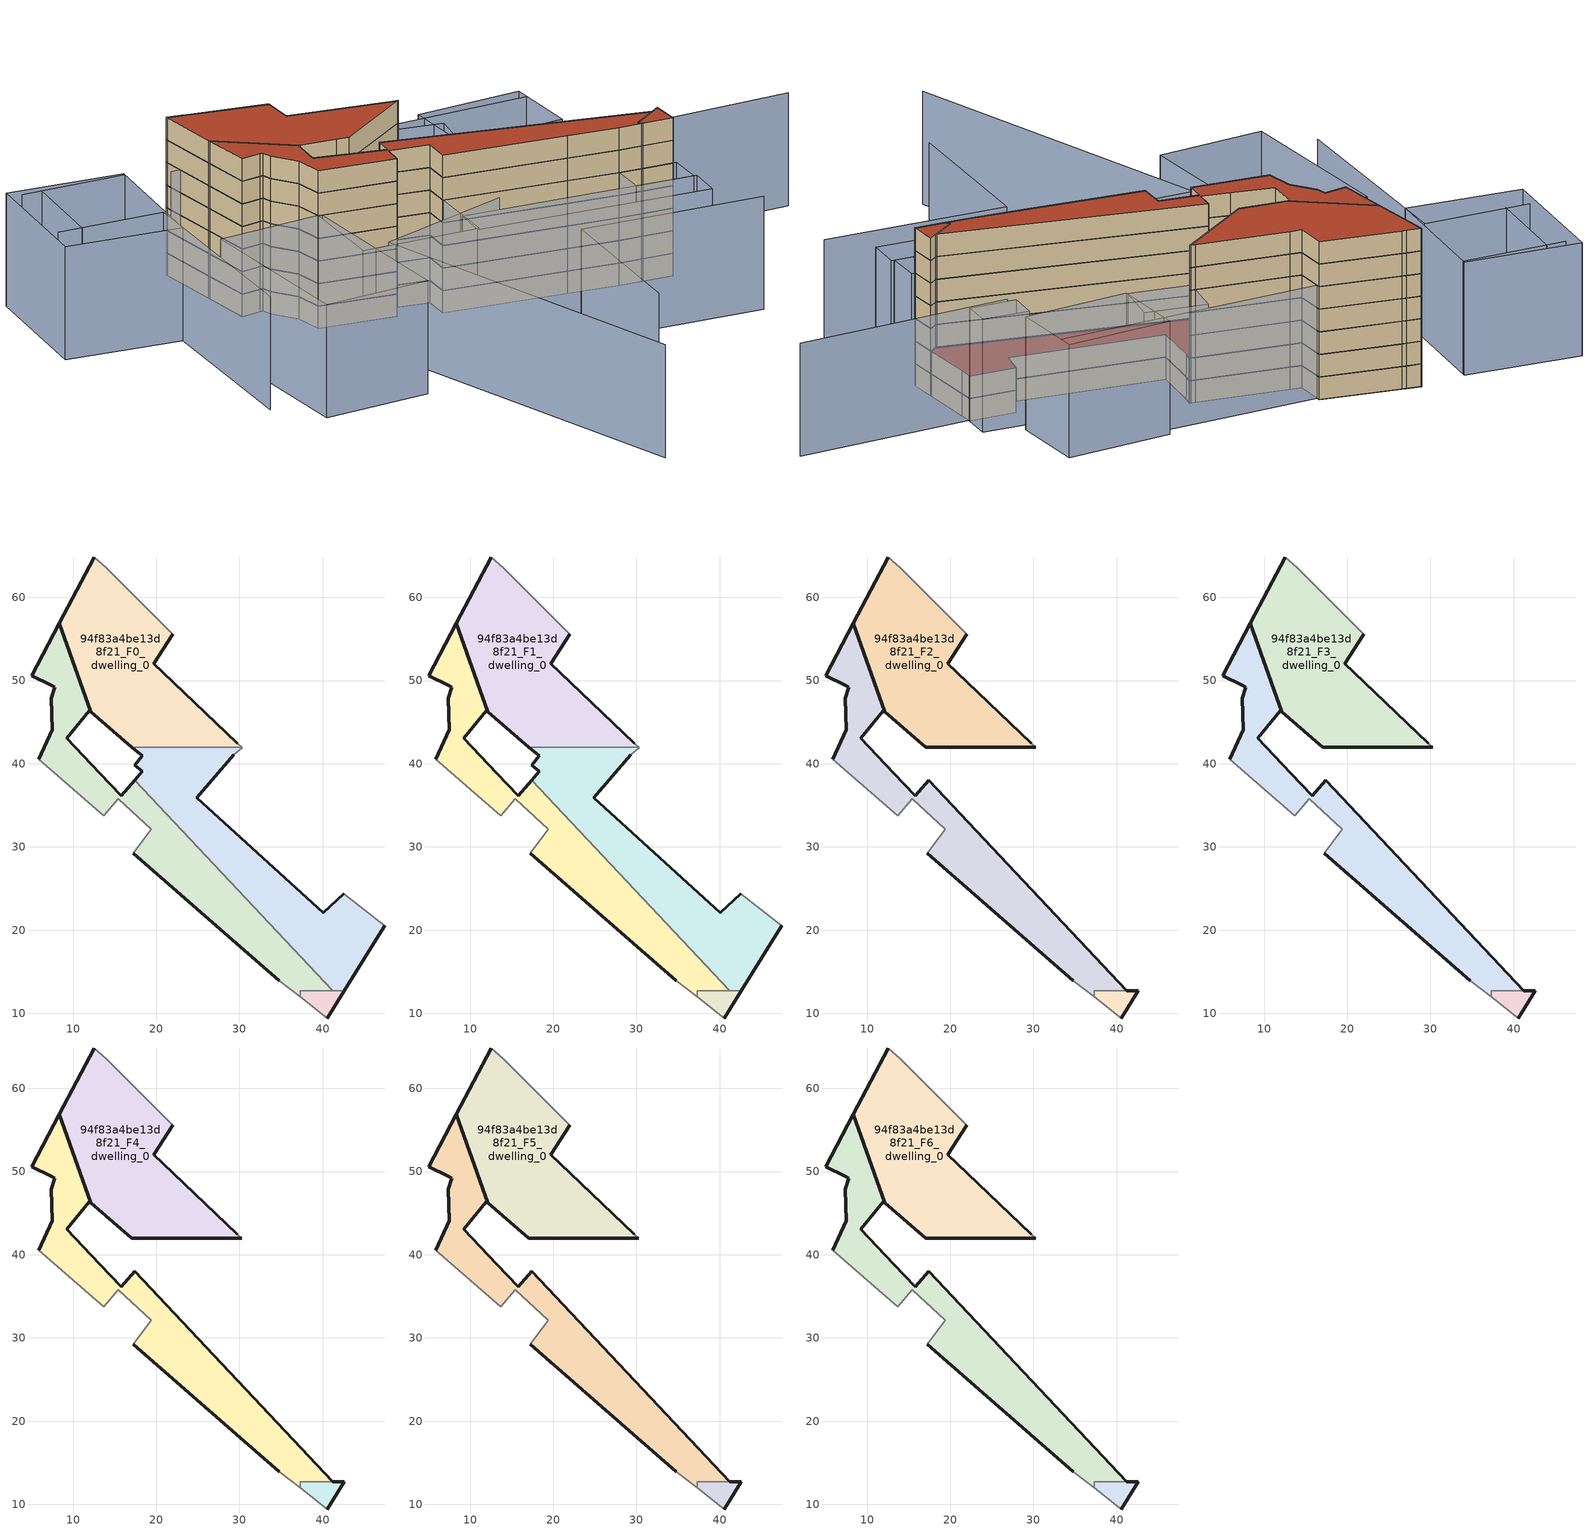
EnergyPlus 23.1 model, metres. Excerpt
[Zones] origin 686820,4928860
94f83a4be13d8f21_F0_dwelling_0
 floor ground (EU_floor_Construction): 30.27,42 29.72,42.47 20.75,50.97 19.67,52 22,55.57 14.44,63.06 13.97,63.53 12.56,64.85 8.33,56.86 12.14,46.22 15.74,43.14 17.07,42 z0
 wall outside (EU_wall_Construction): 22,55.57 19.67,52 20.75,50.97 29.72,42.47 / 17.07,42 15.74,43.14 12.14,46.22 8.34,56.86 / 8.33,56.86 12.56,64.85 z0:3
 wall adiabatic (EU_wall_Construction): 29.72,42.47 30.27,42 / 12.56,64.85 13.97,63.53 14.44,63.06 22,55.57 z0:3
 wall to 94f83a4be13d8f21_F0_dwelling_2 (EU_wall_Construction): 30.27,42 17.07,42 z0:3
94f83a4be13d8f21_F0_dwelling_1
 floor ground (EU_floor_Construction): 41.22,12.69 17.38,38.04 15.77,36.14 13.18,38.88 9.22,43.08 11.94,46.39 12.14,46.22 8.33,56.86 5.02,50.59 7.37,49.42 7.81,49.18 7.35,47.89 7.48,44.11 5.89,40.57 13.71,33.74 15.42,35.79 19.37,32.11 17.2,29.21 29.6,18.45 34.79,13.93 37.3,11.98 37.3,12.69 z0
 wall outside (EU_wall_Construction): 34.79,13.93 29.6,18.45 17.2,29.21 / 5.89,40.57 7.48,44.11 7.35,47.89 7.81,49.18 7.37,49.42 5.02,50.59 8.33,56.86 12.14,46.22 11.94,46.39 9.22,43.08 13.18,38.88 15.77,36.14 17.38,38.04 z0:3
 wall adiabatic (EU_wall_Construction): 17.2,29.21 19.37,32.11 15.42,35.79 13.71,33.74 5.89,40.57 / 37.3,11.98 34.79,13.93 z0:3
 wall to 94f83a4be13d8f21_F0_dwelling_2 (EU_wall_Construction): 17.38,38.04 41.22,12.69 z0:3
 wall to 94f83a4be13d8f21_F0_circulation (EU_wall_Construction): 41.22,12.69 37.3,12.69 37.3,11.98 z0:3
94f83a4be13d8f21_F0_dwelling_2
 floor ground (EU_floor_Construction): 42.59,12.69 46.47,18.92 47.47,20.53 42.55,24.39 40.07,22.08 24.87,35.93 29.33,41.08 30.34,41.95 30.27,42 17.07,42 18.32,40.93 17.39,39.8 18.29,39.11 17.38,38.04 41.22,12.69 z0
 wall outside (EU_wall_Construction): 29.33,41.08 24.87,35.93 40.07,22.08 42.55,24.39 / 47.47,20.53 46.47,18.92 42.59,12.69 / 17.38,38.04 18.29,39.11 17.39,39.8 18.32,40.93 17.07,42 z0:3
 wall adiabatic (EU_wall_Construction): 42.55,24.39 47.47,20.53 / 30.27,42 30.34,41.95 29.33,41.08 z0:3
 wall to 94f83a4be13d8f21_F0_circulation (EU_wall_Construction): 42.59,12.69 41.22,12.69 z0:3
94f83a4be13d8f21_F0_circulation
 floor ground (EU_floor_Construction): 40.56,9.43 42.59,12.69 37.3,12.69 37.3,11.98 z0
 wall outside (EU_wall_Construction): 42.59,12.69 40.56,9.43 z0:3
 wall adiabatic (EU_wall_Construction): 40.56,9.43 37.3,11.98 z0:3
94f83a4be13d8f21_F1_dwelling_0
 floor to 94f83a4be13d8f21_F0_dwelling_0 (EU_floor_Construction): 30.27,42 29.72,42.47 20.75,50.97 19.67,52 22,55.57 14.44,63.06 13.97,63.53 12.56,64.85 8.33,56.86 12.14,46.22 15.74,43.14 17.07,42 z3
 wall outside (EU_wall_Construction): 22,55.57 19.67,52 20.75,50.97 29.72,42.47 / 17.07,42 15.74,43.14 12.14,46.22 8.34,56.86 / 8.33,56.86 12.56,64.85 z3:6
 wall adiabatic (EU_wall_Construction): 29.72,42.47 30.27,42 / 12.56,64.85 13.97,63.53 14.44,63.06 22,55.57 z3:6
 wall to 94f83a4be13d8f21_F1_dwelling_2 (EU_wall_Construction): 30.27,42 17.07,42 z3:6
94f83a4be13d8f21_F1_dwelling_1
 floor to 94f83a4be13d8f21_F0_dwelling_1 (EU_floor_Construction): 41.22,12.69 17.38,38.04 15.77,36.14 13.18,38.88 9.22,43.08 11.94,46.39 12.14,46.22 8.33,56.86 5.02,50.59 7.37,49.42 7.81,49.18 7.35,47.89 7.48,44.11 5.89,40.57 13.71,33.74 15.42,35.79 19.37,32.11 17.2,29.21 29.6,18.45 34.79,13.93 37.3,11.98 37.3,12.69 z3
 wall outside (EU_wall_Construction): 34.79,13.93 29.6,18.45 17.2,29.21 / 5.89,40.57 7.48,44.11 7.35,47.89 7.81,49.18 7.37,49.42 5.02,50.59 8.33,56.86 12.14,46.22 11.94,46.39 9.22,43.08 13.18,38.88 15.77,36.14 17.38,38.04 z3:6
 wall adiabatic (EU_wall_Construction): 17.2,29.21 19.37,32.11 15.42,35.79 13.71,33.74 5.89,40.57 / 37.3,11.98 34.79,13.93 z3:6
 wall to 94f83a4be13d8f21_F1_dwelling_2 (EU_wall_Construction): 17.38,38.04 41.22,12.69 z3:6
 wall to 94f83a4be13d8f21_F1_circulation (EU_wall_Construction): 41.22,12.69 37.3,12.69 37.3,11.98 z3:6
94f83a4be13d8f21_F1_dwelling_2
 floor to 94f83a4be13d8f21_F0_dwelling_2 (EU_floor_Construction): 42.59,12.69 46.47,18.92 47.47,20.53 42.55,24.39 40.07,22.08 24.87,35.93 29.33,41.08 30.34,41.95 30.27,42 17.07,42 18.32,40.93 17.39,39.8 18.29,39.11 17.38,38.04 41.22,12.69 z3
 wall outside (EU_wall_Construction): 29.33,41.08 24.87,35.93 40.07,22.08 42.55,24.39 / 47.47,20.53 46.47,18.92 42.59,12.69 / 17.38,38.04 18.29,39.11 17.39,39.8 18.32,40.93 17.07,42 z3:6
 wall adiabatic (EU_wall_Construction): 42.55,24.39 47.47,20.53 / 30.27,42 30.34,41.95 29.33,41.08 z3:6
 wall to 94f83a4be13d8f21_F1_circulation (EU_wall_Construction): 42.59,12.69 41.22,12.69 z3:6
 roof outside (EU_roof_Construction): 30.34,41.95 29.33,41.08 24.87,35.93 40.07,22.08 42.55,24.39 47.47,20.53 46.47,18.92 42.59,12.69 41.22,12.69 17.38,38.04 18.29,39.11 17.39,39.8 18.32,40.93 17.07,42 30.27,42 z6
94f83a4be13d8f21_F1_circulation
 floor to 94f83a4be13d8f21_F0_circulation (EU_floor_Construction): 40.56,9.43 42.59,12.69 37.3,12.69 37.3,11.98 z3
 wall outside (EU_wall_Construction): 42.59,12.69 40.56,9.43 z3:6
 wall adiabatic (EU_wall_Construction): 40.56,9.43 37.3,11.98 z3:6
94f83a4be13d8f21_F2_dwelling_0
 floor to 94f83a4be13d8f21_F1_dwelling_0 (EU_floor_Construction): 30.27,42 29.72,42.47 20.75,50.97 19.67,52 22,55.57 14.44,63.06 13.97,63.53 12.56,64.85 8.33,56.86 12.14,46.22 15.74,43.14 17.07,42 z6
 wall outside (EU_wall_Construction): 22,55.57 19.67,52 20.75,50.97 29.72,42.47 / 30.27,42 17.07,42 15.74,43.14 12.14,46.22 8.34,56.86 / 8.33,56.86 12.56,64.85 z6:9
 wall adiabatic (EU_wall_Construction): 29.72,42.47 30.27,42 / 12.56,64.85 13.97,63.53 14.44,63.06 22,55.57 z6:9
94f83a4be13d8f21_F2_dwelling_1
 floor to 94f83a4be13d8f21_F1_dwelling_1 (EU_floor_Construction): 41.22,12.69 17.38,38.04 15.77,36.14 13.18,38.88 9.22,43.08 11.94,46.39 12.14,46.22 8.33,56.86 5.02,50.59 7.37,49.42 7.81,49.18 7.35,47.89 7.48,44.11 5.89,40.57 13.71,33.74 15.42,35.79 19.37,32.11 17.2,29.21 29.6,18.45 34.79,13.93 37.3,11.98 37.3,12.69 z6
 wall outside (EU_wall_Construction): 34.79,13.93 29.6,18.45 17.2,29.21 / 5.89,40.57 7.48,44.11 7.35,47.89 7.81,49.18 7.37,49.42 5.02,50.59 8.33,56.86 12.14,46.22 11.94,46.39 9.22,43.08 13.18,38.88 15.77,36.14 17.38,38.04 41.22,12.69 z6:9
 wall adiabatic (EU_wall_Construction): 17.2,29.21 19.37,32.11 15.42,35.79 13.71,33.74 5.89,40.57 / 37.3,11.98 34.79,13.93 z6:9
 wall to 94f83a4be13d8f21_F2_circulation (EU_wall_Construction): 41.22,12.69 37.3,12.69 37.3,11.98 z6:9
94f83a4be13d8f21_F2_circulation
 floor to 94f83a4be13d8f21_F1_circulation (EU_floor_Construction): 40.56,9.43 42.59,12.69 37.3,12.69 37.3,11.98 z6
 wall outside (EU_wall_Construction): 41.22,12.69 42.59,12.69 40.56,9.43 z6:9
 wall adiabatic (EU_wall_Construction): 40.56,9.43 37.3,11.98 z6:9
94f83a4be13d8f21_F3_dwelling_0
 floor to 94f83a4be13d8f21_F2_dwelling_0 (EU_floor_Construction): 30.27,42 29.72,42.47 20.75,50.97 19.67,52 22,55.57 14.44,63.06 13.97,63.53 12.56,64.85 8.33,56.86 12.14,46.22 15.74,43.14 17.07,42 z9
 wall outside (EU_wall_Construction): 22,55.57 19.67,52 20.75,50.97 29.72,42.47 / 30.27,42 17.07,42 15.74,43.14 12.14,46.22 8.34,56.86 / 8.33,56.86 12.56,64.85 z9:12
 wall adiabatic (EU_wall_Construction): 29.72,42.47 30.27,42 / 12.56,64.85 13.97,63.53 14.44,63.06 22,55.57 z9:12
94f83a4be13d8f21_F3_dwelling_1
 floor to 94f83a4be13d8f21_F2_dwelling_1 (EU_floor_Construction): 41.22,12.69 17.38,38.04 15.77,36.14 13.18,38.88 9.22,43.08 11.94,46.39 12.14,46.22 8.33,56.86 5.02,50.59 7.37,49.42 7.81,49.18 7.35,47.89 7.48,44.11 5.89,40.57 13.71,33.74 15.42,35.79 19.37,32.11 17.2,29.21 29.6,18.45 34.79,13.93 37.3,11.98 37.3,12.69 z9
 wall outside (EU_wall_Construction): 34.79,13.93 29.6,18.45 17.2,29.21 / 5.89,40.57 7.48,44.11 7.35,47.89 7.81,49.18 7.37,49.42 5.02,50.59 8.33,56.86 12.14,46.22 11.94,46.39 9.22,43.08 13.18,38.88 15.77,36.14 17.38,38.04 41.22,12.69 z9:12
 wall adiabatic (EU_wall_Construction): 17.2,29.21 19.37,32.11 15.42,35.79 13.71,33.74 5.89,40.57 / 37.3,11.98 34.79,13.93 z9:12
 wall to 94f83a4be13d8f21_F3_circulation (EU_wall_Construction): 41.22,12.69 37.3,12.69 37.3,11.98 z9:12
94f83a4be13d8f21_F3_circulation
 floor to 94f83a4be13d8f21_F2_circulation (EU_floor_Construction): 40.56,9.43 42.59,12.69 37.3,12.69 37.3,11.98 z9
 wall outside (EU_wall_Construction): 41.22,12.69 42.59,12.69 40.56,9.43 z9:12
 wall adiabatic (EU_wall_Construction): 40.56,9.43 37.3,11.98 z9:12
94f83a4be13d8f21_F4_dwelling_0
 floor to 94f83a4be13d8f21_F3_dwelling_0 (EU_floor_Construction): 30.27,42 29.72,42.47 20.75,50.97 19.67,52 22,55.57 14.44,63.06 13.97,63.53 12.56,64.85 8.33,56.86 12.14,46.22 15.74,43.14 17.07,42 z12
 wall outside (EU_wall_Construction): 22,55.57 19.67,52 20.75,50.97 29.72,42.47 / 30.27,42 17.07,42 15.74,43.14 12.14,46.22 8.34,56.86 / 8.33,56.86 12.56,64.85 z12:15
 wall adiabatic (EU_wall_Construction): 29.72,42.47 30.27,42 / 12.56,64.85 13.97,63.53 14.44,63.06 22,55.57 z12:15
94f83a4be13d8f21_F4_dwelling_1
 floor to 94f83a4be13d8f21_F3_dwelling_1 (EU_floor_Construction): 41.22,12.69 17.38,38.04 15.77,36.14 13.18,38.88 9.22,43.08 11.94,46.39 12.14,46.22 8.33,56.86 5.02,50.59 7.37,49.42 7.81,49.18 7.35,47.89 7.48,44.11 5.89,40.57 13.71,33.74 15.42,35.79 19.37,32.11 17.2,29.21 29.6,18.45 34.79,13.93 37.3,11.98 37.3,12.69 z12
 wall outside (EU_wall_Construction): 34.79,13.93 29.6,18.45 17.2,29.21 / 5.89,40.57 7.48,44.11 7.35,47.89 7.81,49.18 7.37,49.42 5.02,50.59 8.33,56.86 12.14,46.22 11.94,46.39 9.22,43.08 13.18,38.88 15.77,36.14 17.38,38.04 41.22,12.69 z12:15
 wall adiabatic (EU_wall_Construction): 17.2,29.21 19.37,32.11 15.42,35.79 13.71,33.74 5.89,40.57 / 37.3,11.98 34.79,13.93 z12:15
 wall to 94f83a4be13d8f21_F4_circulation (EU_wall_Construction): 41.22,12.69 37.3,12.69 37.3,11.98 z12:15
94f83a4be13d8f21_F4_circulation
 floor to 94f83a4be13d8f21_F3_circulation (EU_floor_Construction): 40.56,9.43 42.59,12.69 37.3,12.69 37.3,11.98 z12
 wall outside (EU_wall_Construction): 41.22,12.69 42.59,12.69 40.56,9.43 z12:15
 wall adiabatic (EU_wall_Construction): 40.56,9.43 37.3,11.98 z12:15
94f83a4be13d8f21_F5_dwelling_0
 floor to 94f83a4be13d8f21_F4_dwelling_0 (EU_floor_Construction): 30.27,42 29.72,42.47 20.75,50.97 19.67,52 22,55.57 14.44,63.06 13.97,63.53 12.56,64.85 8.33,56.86 12.14,46.22 15.74,43.14 17.07,42 z15
 wall outside (EU_wall_Construction): 22,55.57 19.67,52 20.75,50.97 29.72,42.47 / 30.27,42 17.07,42 15.74,43.14 12.14,46.22 8.34,56.86 / 8.33,56.86 12.56,64.85 z15:18
 wall adiabatic (EU_wall_Construction): 29.72,42.47 30.27,42 / 12.56,64.85 13.97,63.53 14.44,63.06 22,55.57 z15:18
94f83a4be13d8f21_F5_dwelling_1
 floor to 94f83a4be13d8f21_F4_dwelling_1 (EU_floor_Construction): 41.22,12.69 17.38,38.04 15.77,36.14 13.18,38.88 9.22,43.08 11.94,46.39 12.14,46.22 8.33,56.86 5.02,50.59 7.37,49.42 7.81,49.18 7.35,47.89 7.48,44.11 5.89,40.57 13.71,33.74 15.42,35.79 19.37,32.11 17.2,29.21 29.6,18.45 34.79,13.93 37.3,11.98 37.3,12.69 z15
 wall outside (EU_wall_Construction): 34.79,13.93 29.6,18.45 17.2,29.21 / 5.89,40.57 7.48,44.11 7.35,47.89 7.81,49.18 7.37,49.42 5.02,50.59 8.33,56.86 12.14,46.22 11.94,46.39 9.22,43.08 13.18,38.88 15.77,36.14 17.38,38.04 41.22,12.69 z15:18
 wall adiabatic (EU_wall_Construction): 17.2,29.21 19.37,32.11 15.42,35.79 13.71,33.74 5.89,40.57 / 37.3,11.98 34.79,13.93 z15:18
 wall to 94f83a4be13d8f21_F5_circulation (EU_wall_Construction): 41.22,12.69 37.3,12.69 37.3,11.98 z15:18
94f83a4be13d8f21_F5_circulation
 floor to 94f83a4be13d8f21_F4_circulation (EU_floor_Construction): 40.56,9.43 42.59,12.69 37.3,12.69 37.3,11.98 z15
 wall outside (EU_wall_Construction): 41.22,12.69 42.59,12.69 40.56,9.43 z15:18
 wall adiabatic (EU_wall_Construction): 40.56,9.43 37.3,11.98 z15:18
94f83a4be13d8f21_F6_dwelling_0
 floor to 94f83a4be13d8f21_F5_dwelling_0 (EU_floor_Construction): 30.27,42 29.72,42.47 20.75,50.97 19.67,52 22,55.57 14.44,63.06 13.97,63.53 12.56,64.85 8.33,56.86 12.14,46.22 15.74,43.14 17.07,42 z18
 wall outside (EU_wall_Construction): 22,55.57 19.67,52 20.75,50.97 29.72,42.47 / 30.27,42 17.07,42 15.74,43.14 12.14,46.22 8.34,56.86 / 8.33,56.86 12.56,64.85 z18:21
 wall adiabatic (EU_wall_Construction): 29.72,42.47 30.27,42 / 12.56,64.85 13.97,63.53 14.44,63.06 22,55.57 z18:21
 roof outside (EU_roof_Construction): 22,55.57 19.67,52 20.75,50.97 29.72,42.47 30.27,42 17.07,42 15.74,43.14 12.14,46.22 8.33,56.86 12.56,64.85 13.97,63.53 14.44,63.06 z21
94f83a4be13d8f21_F6_dwelling_1
 floor to 94f83a4be13d8f21_F5_dwelling_1 (EU_floor_Construction): 41.22,12.69 17.38,38.04 15.77,36.14 13.18,38.88 9.22,43.08 11.94,46.39 12.14,46.22 8.33,56.86 5.02,50.59 7.37,49.42 7.81,49.18 7.35,47.89 7.48,44.11 5.89,40.57 13.71,33.74 15.42,35.79 19.37,32.11 17.2,29.21 29.6,18.45 34.79,13.93 37.3,11.98 37.3,12.69 z18
 wall outside (EU_wall_Construction): 34.79,13.93 29.6,18.45 17.2,29.21 / 5.89,40.57 7.48,44.11 7.35,47.89 7.81,49.18 7.37,49.42 5.02,50.59 8.33,56.86 12.14,46.22 11.94,46.39 9.22,43.08 13.18,38.88 15.77,36.14 17.38,38.04 41.22,12.69 z18:21
 wall adiabatic (EU_wall_Construction): 17.2,29.21 19.37,32.11 15.42,35.79 13.71,33.74 5.89,40.57 / 37.3,11.98 34.79,13.93 z18:21
 wall to 94f83a4be13d8f21_F6_circulation (EU_wall_Construction): 41.22,12.69 37.3,12.69 37.3,11.98 z18:21
 roof outside (EU_roof_Construction): 17.38,38.04 41.22,12.69 37.3,12.69 37.3,11.98 34.79,13.93 29.6,18.45 17.2,29.21 19.37,32.11 15.42,35.79 13.71,33.74 5.89,40.57 7.48,44.11 7.35,47.89 7.81,49.18 7.37,49.42 5.02,50.59 8.33,56.86 12.14,46.22 11.94,46.39 9.22,43.08 13.18,38.88 15.77,36.14 z21
94f83a4be13d8f21_F6_circulation
 floor to 94f83a4be13d8f21_F5_circulation (EU_floor_Construction): 40.56,9.43 42.59,12.69 37.3,12.69 37.3,11.98 z18
 wall outside (EU_wall_Construction): 41.22,12.69 42.59,12.69 40.56,9.43 z18:21
 wall adiabatic (EU_wall_Construction): 40.56,9.43 37.3,11.98 z18:21
 roof outside (EU_roof_Construction): 42.59,12.69 40.56,9.43 37.3,11.98 37.3,12.69 z21
shading: 2.99,-7.67 16.67,9.97 / 16.67,9.97 36.19,-5.18 / -11.21,-15.76 2.42,29.15 / 2.42,29.15 21.11,23.47 / -13.16,66.59 -1.73,58 / -1.73,58 -19.59,34.25 / 66.82,7.07 42.89,23.36 / 51.08,34.99 10.2,62.98 / 6.77,67.64 -4.56,75.92 / -2.39,74.41 -10.72,64.59 / 38.05,5.41 31.87,10.09 / 31.87,10.09 34.79,13.94 / 34.79,13.94 40.97,9.25 / 40.97,9.25 38.05,5.41 / 13.79,24.84 38.37,5.15 / 38.37,5.15 35.46,1.52 / 35.46,1.52 10.88,21.21 / 10.88,21.21 13.79,24.84 / 47.47,20.53 42.55,24.4 / 42.55,24.4 44.95,27.45 / 44.95,27.45 49.87,23.58 / 49.87,23.58 47.47,20.53 / 19.74,32.6 11.3,21.21 / 11.3,21.21 -1.45,30.65 / -1.45,30.65 6.98,42.04 / 6.98,42.04 19.74,32.6 / -6.33,19.36 -18.8,26.86 / -18.8,26.86 -6.15,47.89 / -6.15,47.89 6.32,40.39 / 6.32,40.39 -6.33,19.36 / 34.58,35.47 40.05,44.22 / 40.05,44.22 52.19,36.62 / 52.19,36.62 46.72,27.88 / 46.72,27.88 34.58,35.47 / 33.09,45.98 39.07,40.24 / 39.07,40.24 34.62,35.62 / 34.62,35.62 28.65,41.36 / 28.65,41.36 33.09,45.98 / 6.97,67.88 -4.98,53.68 / -4.98,53.68 -16.95,63.76 / -16.95,63.76 -5,77.95 / -5,77.95 6.97,67.88 z0:15
[Building]
EU S2 Campaign: North Axis=0; Terrain=City; Solar Distribution=FullExterior
[Site:Location]
Bologna: Latitude=44.5; Longitude=11.25; Time Zone=1; Elevation=37
[SizingPeriod:WeatherFileDays]
AnnualSizingPeriod: Begin Month=1; Begin Day of Month=1; End Month=12; End Day of Month=31; Day of Week for Start Day=Monday; Use Weather File Daylight Saving Period=No; Use Weather File Rain and Snow Indicators=No
[MATERIAL]
EU_InternalMass_Material: Roughness=MediumRough; Thickness=0.1; Conductivity=1; Density=1800; Specific Heat=900; Thermal Absorptance=0.9; Solar Absorptance=0.7; Visible Absorptance=0.7
[MATERIAL:NOMASS] Roughness=MediumRough; Thermal Absorptance=0.9; Solar Absorptance=0.7; Visible Absorptance=0.7
Name | Thermal Resistance
EU_wall_NoMass | 0.905828
EU_roof_NoMass | 0.37593
EU_floor_NoMass | 0.67114
[CONSTRUCTION]
EU_wall_Construction: EU_wall_NoMass
EU_roof_Construction: EU_roof_NoMass
EU_floor_Construction: EU_floor_NoMass
EU_InternalMass_Construction: EU_InternalMass_Material
[ZONE] Type=1; Multiplier=1; Ceiling Height=autocalculate; Floor Area=autocalculate; Part of Total Floor Area=Yes
Name | Volume
94f83a4be13d8f21_F0_dwelling_0 | 691.198
94f83a4be13d8f21_F1_dwelling_0; 94f83a4be13d8f21_F2_dwelling_0; 94f83a4be13d8f21_F3_dwelling_0; 94f83a4be13d8f21_F4_dwelling_0; 94f83a4be13d8f21_F5_dwelling_0; 94f83a4be13d8f21_F6_dwelling_0 | 691.197
94f83a4be13d8f21_F0_dwelling_1 | 696.928
94f83a4be13d8f21_F1_dwelling_1; 94f83a4be13d8f21_F2_dwelling_1; 94f83a4be13d8f21_F3_dwelling_1; 94f83a4be13d8f21_F4_dwelling_1; 94f83a4be13d8f21_F5_dwelling_1; 94f83a4be13d8f21_F6_dwelling_1 | 696.927
94f83a4be13d8f21_F0_dwelling_2; 94f83a4be13d8f21_F1_dwelling_2 | 704.759
94f83a4be13d8f21_F0_circulation | 29.335
94f83a4be13d8f21_F1_circulation; 94f83a4be13d8f21_F2_circulation; 94f83a4be13d8f21_F3_circulation; 94f83a4be13d8f21_F4_circulation; 94f83a4be13d8f21_F5_circulation; 94f83a4be13d8f21_F6_circulation | 29.3357
[INTERNALMASS] Construction=EU_InternalMass_Construction
Name | Zone or ZoneList | Surface Area
94f83a4be13d8f21_F0_dwelling_0_EU_InternalMass | 94f83a4be13d8f21_F0_dwelling_0 | 230.401
94f83a4be13d8f21_F0_dwelling_1_EU_InternalMass | 94f83a4be13d8f21_F0_dwelling_1 | 232.306
94f83a4be13d8f21_F0_dwelling_2_EU_InternalMass | 94f83a4be13d8f21_F0_dwelling_2 | 234.929
94f83a4be13d8f21_F1_dwelling_0_EU_InternalMass | 94f83a4be13d8f21_F1_dwelling_0 | 230.401
94f83a4be13d8f21_F1_dwelling_1_EU_InternalMass | 94f83a4be13d8f21_F1_dwelling_1 | 232.306
94f83a4be13d8f21_F1_dwelling_2_EU_InternalMass | 94f83a4be13d8f21_F1_dwelling_2 | 234.929
94f83a4be13d8f21_F2_dwelling_0_EU_InternalMass | 94f83a4be13d8f21_F2_dwelling_0 | 321.887
94f83a4be13d8f21_F2_dwelling_1_EU_InternalMass | 94f83a4be13d8f21_F2_dwelling_1 | 321.887
94f83a4be13d8f21_F3_dwelling_0_EU_InternalMass | 94f83a4be13d8f21_F3_dwelling_0 | 321.887
94f83a4be13d8f21_F3_dwelling_1_EU_InternalMass | 94f83a4be13d8f21_F3_dwelling_1 | 321.887
94f83a4be13d8f21_F4_dwelling_0_EU_InternalMass | 94f83a4be13d8f21_F4_dwelling_0 | 321.887
94f83a4be13d8f21_F4_dwelling_1_EU_InternalMass | 94f83a4be13d8f21_F4_dwelling_1 | 321.887
94f83a4be13d8f21_F5_dwelling_0_EU_InternalMass | 94f83a4be13d8f21_F5_dwelling_0 | 321.887
94f83a4be13d8f21_F5_dwelling_1_EU_InternalMass | 94f83a4be13d8f21_F5_dwelling_1 | 321.887
94f83a4be13d8f21_F6_dwelling_0_EU_InternalMass | 94f83a4be13d8f21_F6_dwelling_0 | 321.887
94f83a4be13d8f21_F6_dwelling_1_EU_InternalMass | 94f83a4be13d8f21_F6_dwelling_1 | 321.887
[OTHEREQUIPMENT] Fuel Type=Electricity; Design Level Calculation Method=Watts/Area; Power per Zone Floor Area=1; Fraction Latent=0; Fraction Radiant=0; Fraction Lost=0; Carbon Dioxide Generation Rate=0; EndUse Subcategory=EU_Step8_InternalGains
Name | Zone or ZoneList or Space or SpaceList | Schedule
EU_Step8_InternalGain_94f83a4be13d8f21_F0_dwelling_0_f000 | 94f83a4be13d8f21_F0_dwelling_0 | EU_Step8_GainSchedule_94f83a4be13d8f21_F0_dwelling_0_f000
EU_Step8_InternalGain_94f83a4be13d8f21_F0_dwelling_1_f000 | 94f83a4be13d8f21_F0_dwelling_1 | EU_Step8_GainSchedule_94f83a4be13d8f21_F0_dwelling_1_f000
EU_Step8_InternalGain_94f83a4be13d8f21_F0_dwelling_2_f000 | 94f83a4be13d8f21_F0_dwelling_2 | EU_Step8_GainSchedule_94f83a4be13d8f21_F0_dwelling_2_f000
EU_Step8_InternalGain_94f83a4be13d8f21_F1_dwelling_0_f000 | 94f83a4be13d8f21_F1_dwelling_0 | EU_Step8_GainSchedule_94f83a4be13d8f21_F1_dwelling_0_f000
EU_Step8_InternalGain_94f83a4be13d8f21_F1_dwelling_1_f000 | 94f83a4be13d8f21_F1_dwelling_1 | EU_Step8_GainSchedule_94f83a4be13d8f21_F1_dwelling_1_f000
EU_Step8_InternalGain_94f83a4be13d8f21_F1_dwelling_2_f000 | 94f83a4be13d8f21_F1_dwelling_2 | EU_Step8_GainSchedule_94f83a4be13d8f21_F1_dwelling_2_f000
EU_Step8_InternalGain_94f83a4be13d8f21_F2_dwelling_0_f000 | 94f83a4be13d8f21_F2_dwelling_0 | EU_Step8_GainSchedule_94f83a4be13d8f21_F2_dwelling_0_f000
EU_Step8_InternalGain_94f83a4be13d8f21_F2_dwelling_1_f000 | 94f83a4be13d8f21_F2_dwelling_1 | EU_Step8_GainSchedule_94f83a4be13d8f21_F2_dwelling_1_f000
EU_Step8_InternalGain_94f83a4be13d8f21_F3_dwelling_0_f000 | 94f83a4be13d8f21_F3_dwelling_0 | EU_Step8_GainSchedule_94f83a4be13d8f21_F3_dwelling_0_f000
EU_Step8_InternalGain_94f83a4be13d8f21_F3_dwelling_1_f000 | 94f83a4be13d8f21_F3_dwelling_1 | EU_Step8_GainSchedule_94f83a4be13d8f21_F3_dwelling_1_f000
EU_Step8_InternalGain_94f83a4be13d8f21_F4_dwelling_0_f000 | 94f83a4be13d8f21_F4_dwelling_0 | EU_Step8_GainSchedule_94f83a4be13d8f21_F4_dwelling_0_f000
EU_Step8_InternalGain_94f83a4be13d8f21_F4_dwelling_1_f000 | 94f83a4be13d8f21_F4_dwelling_1 | EU_Step8_GainSchedule_94f83a4be13d8f21_F4_dwelling_1_f000
EU_Step8_InternalGain_94f83a4be13d8f21_F5_dwelling_0_f000 | 94f83a4be13d8f21_F5_dwelling_0 | EU_Step8_GainSchedule_94f83a4be13d8f21_F5_dwelling_0_f000
EU_Step8_InternalGain_94f83a4be13d8f21_F5_dwelling_1_f000 | 94f83a4be13d8f21_F5_dwelling_1 | EU_Step8_GainSchedule_94f83a4be13d8f21_F5_dwelling_1_f000
EU_Step8_InternalGain_94f83a4be13d8f21_F6_dwelling_0_f000 | 94f83a4be13d8f21_F6_dwelling_0 | EU_Step8_GainSchedule_94f83a4be13d8f21_F6_dwelling_0_f000
EU_Step8_InternalGain_94f83a4be13d8f21_F6_dwelling_1_f000 | 94f83a4be13d8f21_F6_dwelling_1 | EU_Step8_GainSchedule_94f83a4be13d8f21_F6_dwelling_1_f000
[ZONEINFILTRATION:DESIGNFLOWRATE] Schedule=EU_AlwaysOn; Design Flow Rate Calculation Method=Flow/Area; Flow Rate per Floor Area=0.0005; Constant Term Coefficient=1; Temperature Term Coefficient=0; Velocity Term Coefficient=0; Velocity Squared Term Coefficient=0
Name | Zone or ZoneList or Space or SpaceList
EU_Circulation_Infiltration_94f83a4be13d8f21_F0_circulation | 94f83a4be13d8f21_F0_circulation
EU_Circulation_Infiltration_94f83a4be13d8f21_F1_circulation | 94f83a4be13d8f21_F1_circulation
EU_Circulation_Infiltration_94f83a4be13d8f21_F2_circulation | 94f83a4be13d8f21_F2_circulation
EU_Circulation_Infiltration_94f83a4be13d8f21_F3_circulation | 94f83a4be13d8f21_F3_circulation
EU_Circulation_Infiltration_94f83a4be13d8f21_F4_circulation | 94f83a4be13d8f21_F4_circulation
EU_Circulation_Infiltration_94f83a4be13d8f21_F5_circulation | 94f83a4be13d8f21_F5_circulation
EU_Circulation_Infiltration_94f83a4be13d8f21_F6_circulation | 94f83a4be13d8f21_F6_circulation
[ZONEVENTILATION:DESIGNFLOWRATE] Schedule=EU_AlwaysOn; Design Flow Rate Calculation Method=AirChanges/Hour; Air Changes per Hour=0.73129; Ventilation Type=Natural; Fan Pressure Rise=0; Fan Total Efficiency=1; Constant Term Coefficient=1; Temperature Term Coefficient=0; Velocity Term Coefficient=0; Velocity Squared Term Coefficient=0; Minimum Indoor Temperature=-100; Maximum Indoor Temperature=100; Delta Temperature=-100; Minimum Outdoor Temperature=-100; Maximum Outdoor Temperature=100; Maximum Wind Speed=40
Name | Zone or ZoneList or Space or SpaceList
EU_ConstantAir_94f83a4be13d8f21_F0_dwelling_0 | 94f83a4be13d8f21_F0_dwelling_0
EU_ConstantAir_94f83a4be13d8f21_F0_dwelling_1 | 94f83a4be13d8f21_F0_dwelling_1
EU_ConstantAir_94f83a4be13d8f21_F0_dwelling_2 | 94f83a4be13d8f21_F0_dwelling_2
EU_ConstantAir_94f83a4be13d8f21_F1_dwelling_0 | 94f83a4be13d8f21_F1_dwelling_0
EU_ConstantAir_94f83a4be13d8f21_F1_dwelling_1 | 94f83a4be13d8f21_F1_dwelling_1
EU_ConstantAir_94f83a4be13d8f21_F1_dwelling_2 | 94f83a4be13d8f21_F1_dwelling_2
EU_ConstantAir_94f83a4be13d8f21_F2_dwelling_0 | 94f83a4be13d8f21_F2_dwelling_0
EU_ConstantAir_94f83a4be13d8f21_F2_dwelling_1 | 94f83a4be13d8f21_F2_dwelling_1
EU_ConstantAir_94f83a4be13d8f21_F3_dwelling_0 | 94f83a4be13d8f21_F3_dwelling_0
EU_ConstantAir_94f83a4be13d8f21_F3_dwelling_1 | 94f83a4be13d8f21_F3_dwelling_1
EU_ConstantAir_94f83a4be13d8f21_F4_dwelling_0 | 94f83a4be13d8f21_F4_dwelling_0
EU_ConstantAir_94f83a4be13d8f21_F4_dwelling_1 | 94f83a4be13d8f21_F4_dwelling_1
EU_ConstantAir_94f83a4be13d8f21_F5_dwelling_0 | 94f83a4be13d8f21_F5_dwelling_0
EU_ConstantAir_94f83a4be13d8f21_F5_dwelling_1 | 94f83a4be13d8f21_F5_dwelling_1
EU_ConstantAir_94f83a4be13d8f21_F6_dwelling_0 | 94f83a4be13d8f21_F6_dwelling_0
EU_ConstantAir_94f83a4be13d8f21_F6_dwelling_1 | 94f83a4be13d8f21_F6_dwelling_1
[HVACTEMPLATE:THERMOSTAT] Constant Heating Setpoint=20; Constant Cooling Setpoint=50
EU_HeatOnly_94f83a4be13d8f21_F0_dwelling_0; EU_HeatOnly_94f83a4be13d8f21_F0_dwelling_1; EU_HeatOnly_94f83a4be13d8f21_F0_dwelling_2; EU_HeatOnly_94f83a4be13d8f21_F1_dwelling_0; EU_HeatOnly_94f83a4be13d8f21_F1_dwelling_1; EU_HeatOnly_94f83a4be13d8f21_F1_dwelling_2; EU_HeatOnly_94f83a4be13d8f21_F2_dwelling_0; EU_HeatOnly_94f83a4be13d8f21_F2_dwelling_1; EU_HeatOnly_94f83a4be13d8f21_F3_dwelling_0; EU_HeatOnly_94f83a4be13d8f21_F3_dwelling_1; EU_HeatOnly_94f83a4be13d8f21_F4_dwelling_0; EU_HeatOnly_94f83a4be13d8f21_F4_dwelling_1; EU_HeatOnly_94f83a4be13d8f21_F5_dwelling_0; EU_HeatOnly_94f83a4be13d8f21_F5_dwelling_1; EU_HeatOnly_94f83a4be13d8f21_F6_dwelling_0; EU_HeatOnly_94f83a4be13d8f21_F6_dwelling_1
[HVACTEMPLATE:ZONE:IDEALLOADSAIRSYSTEM] System Availability Schedule=EU_AlwaysOn; Maximum Heating Supply Air Temperature=50; Minimum Cooling Supply Air Temperature=13; Maximum Heating Supply Air Humidity Ratio=0.0156; Minimum Cooling Supply Air Humidity Ratio=0.0077; Heating Limit=NoLimit; Cooling Limit=NoLimit; Heating Availability Schedule=EU_AlwaysOn; Cooling Availability Schedule=EU_CoolingOff; Dehumidification Control Type=ConstantSensibleHeatRatio; Cooling Sensible Heat Ratio=0.7; Dehumidification Setpoint=60; Humidification Control Type=None; Humidification Setpoint=30; Outdoor Air Method=None; Outdoor Air Flow Rate per Person=0.00944; Outdoor Air Flow Rate per Zone Floor Area=0; Outdoor Air Flow Rate per Zone=0; Demand Controlled Ventilation Type=None; Outdoor Air Economizer Type=NoEconomizer; Heat Recovery Type=None; Sensible Heat Recovery Effectiveness=0.7; Latent Heat Recovery Effectiveness=0.65
Name | Template Thermostat
94f83a4be13d8f21_F0_dwelling_0 | EU_HeatOnly_94f83a4be13d8f21_F0_dwelling_0
94f83a4be13d8f21_F0_dwelling_1 | EU_HeatOnly_94f83a4be13d8f21_F0_dwelling_1
94f83a4be13d8f21_F0_dwelling_2 | EU_HeatOnly_94f83a4be13d8f21_F0_dwelling_2
94f83a4be13d8f21_F1_dwelling_0 | EU_HeatOnly_94f83a4be13d8f21_F1_dwelling_0
94f83a4be13d8f21_F1_dwelling_1 | EU_HeatOnly_94f83a4be13d8f21_F1_dwelling_1
94f83a4be13d8f21_F1_dwelling_2 | EU_HeatOnly_94f83a4be13d8f21_F1_dwelling_2
94f83a4be13d8f21_F2_dwelling_0 | EU_HeatOnly_94f83a4be13d8f21_F2_dwelling_0
94f83a4be13d8f21_F2_dwelling_1 | EU_HeatOnly_94f83a4be13d8f21_F2_dwelling_1
94f83a4be13d8f21_F3_dwelling_0 | EU_HeatOnly_94f83a4be13d8f21_F3_dwelling_0
94f83a4be13d8f21_F3_dwelling_1 | EU_HeatOnly_94f83a4be13d8f21_F3_dwelling_1
94f83a4be13d8f21_F4_dwelling_0 | EU_HeatOnly_94f83a4be13d8f21_F4_dwelling_0
94f83a4be13d8f21_F4_dwelling_1 | EU_HeatOnly_94f83a4be13d8f21_F4_dwelling_1
94f83a4be13d8f21_F5_dwelling_0 | EU_HeatOnly_94f83a4be13d8f21_F5_dwelling_0
94f83a4be13d8f21_F5_dwelling_1 | EU_HeatOnly_94f83a4be13d8f21_F5_dwelling_1
94f83a4be13d8f21_F6_dwelling_0 | EU_HeatOnly_94f83a4be13d8f21_F6_dwelling_0
94f83a4be13d8f21_F6_dwelling_1 | EU_HeatOnly_94f83a4be13d8f21_F6_dwelling_1
[SIZING:ZONE] Zone Cooling Design Supply Air Temperature Input Method=SupplyAirTemperature; Zone Cooling Design Supply Air Temperature=13; Zone Heating Design Supply Air Temperature Input Method=SupplyAirTemperature; Zone Heating Design Supply Air Temperature=50; Zone Cooling Design Supply Air Humidity Ratio=0.008; Zone Heating Design Supply Air Humidity Ratio=0.008; Cooling Design Air Flow Method=DesignDay; Cooling Design Air Flow Rate=0; Cooling Minimum Air Flow per Zone Floor Area=0.000762; Cooling Minimum Air Flow=0; Cooling Minimum Air Flow Fraction=0.2; Heating Design Air Flow Method=DesignDay; Heating Design Air Flow Rate=0; Heating Maximum Air Flow per Zone Floor Area=0.002032; Heating Maximum Air Flow=0.141576; Heating Maximum Air Flow Fraction=0.3; Account for Dedicated Outdoor Air System=No; Dedicated Outdoor Air System Control Strategy=NeutralSupplyAir; Dedicated Outdoor Air Low Setpoint Temperature for Design=autosize; Dedicated Outdoor Air High Setpoint Temperature for Design=autosize; Zone Load Sizing Method=Sensible Load Only No Latent Load; Zone Latent Cooling Design Supply Air Humidity Ratio Input Method=HumidityRatioDifference; Zone Cooling Design Supply Air Humidity Ratio Difference=0.005; Zone Latent Heating Design Supply Air Humidity Ratio Input Method=HumidityRatioDifference; Zone Humidification Design Supply Air Humidity Ratio Difference=0.005
94f83a4be13d8f21_F0_dwelling_0; 94f83a4be13d8f21_F0_dwelling_1; 94f83a4be13d8f21_F0_dwelling_2; 94f83a4be13d8f21_F1_dwelling_0; 94f83a4be13d8f21_F1_dwelling_1; 94f83a4be13d8f21_F1_dwelling_2; 94f83a4be13d8f21_F2_dwelling_0; 94f83a4be13d8f21_F2_dwelling_1; 94f83a4be13d8f21_F3_dwelling_0; 94f83a4be13d8f21_F3_dwelling_1; 94f83a4be13d8f21_F4_dwelling_0; 94f83a4be13d8f21_F4_dwelling_1; 94f83a4be13d8f21_F5_dwelling_0; 94f83a4be13d8f21_F5_dwelling_1; 94f83a4be13d8f21_F6_dwelling_0; 94f83a4be13d8f21_F6_dwelling_1
[SCHEDULE:CONSTANT]
Name | Hourly Value
EU_AlwaysOn | 1
EU_CoolingOff | 0
[SCHEDULE:FILE] Column Number=1; Rows to Skip at Top=0; Number of Hours of Data=8760; Column Separator=Comma; Interpolate to Timestep=No; Minutes per Item=60; Adjust Schedule for Daylight Savings=Yes
Name | File
EU_Step8_GainSchedule_94f83a4be13d8f21_F0_dwelling_0_f000 | ../../schedules/94f83a4be13d8f21/94f83a4be13d8f21_F0_dwelling_0_f000_gain.csv
EU_Step8_GainSchedule_94f83a4be13d8f21_F0_dwelling_1_f000 | ../../schedules/94f83a4be13d8f21/94f83a4be13d8f21_F0_dwelling_1_f000_gain.csv
EU_Step8_GainSchedule_94f83a4be13d8f21_F0_dwelling_2_f000 | ../../schedules/94f83a4be13d8f21/94f83a4be13d8f21_F0_dwelling_2_f000_gain.csv
EU_Step8_GainSchedule_94f83a4be13d8f21_F1_dwelling_0_f000 | ../../schedules/94f83a4be13d8f21/94f83a4be13d8f21_F1_dwelling_0_f000_gain.csv
EU_Step8_GainSchedule_94f83a4be13d8f21_F1_dwelling_1_f000 | ../../schedules/94f83a4be13d8f21/94f83a4be13d8f21_F1_dwelling_1_f000_gain.csv
EU_Step8_GainSchedule_94f83a4be13d8f21_F1_dwelling_2_f000 | ../../schedules/94f83a4be13d8f21/94f83a4be13d8f21_F1_dwelling_2_f000_gain.csv
EU_Step8_GainSchedule_94f83a4be13d8f21_F2_dwelling_0_f000 | ../../schedules/94f83a4be13d8f21/94f83a4be13d8f21_F2_dwelling_0_f000_gain.csv
EU_Step8_GainSchedule_94f83a4be13d8f21_F2_dwelling_1_f000 | ../../schedules/94f83a4be13d8f21/94f83a4be13d8f21_F2_dwelling_1_f000_gain.csv
EU_Step8_GainSchedule_94f83a4be13d8f21_F3_dwelling_0_f000 | ../../schedules/94f83a4be13d8f21/94f83a4be13d8f21_F3_dwelling_0_f000_gain.csv
EU_Step8_GainSchedule_94f83a4be13d8f21_F3_dwelling_1_f000 | ../../schedules/94f83a4be13d8f21/94f83a4be13d8f21_F3_dwelling_1_f000_gain.csv
EU_Step8_GainSchedule_94f83a4be13d8f21_F4_dwelling_0_f000 | ../../schedules/94f83a4be13d8f21/94f83a4be13d8f21_F4_dwelling_0_f000_gain.csv
EU_Step8_GainSchedule_94f83a4be13d8f21_F4_dwelling_1_f000 | ../../schedules/94f83a4be13d8f21/94f83a4be13d8f21_F4_dwelling_1_f000_gain.csv
EU_Step8_GainSchedule_94f83a4be13d8f21_F5_dwelling_0_f000 | ../../schedules/94f83a4be13d8f21/94f83a4be13d8f21_F5_dwelling_0_f000_gain.csv
EU_Step8_GainSchedule_94f83a4be13d8f21_F5_dwelling_1_f000 | ../../schedules/94f83a4be13d8f21/94f83a4be13d8f21_F5_dwelling_1_f000_gain.csv
EU_Step8_GainSchedule_94f83a4be13d8f21_F6_dwelling_0_f000 | ../../schedules/94f83a4be13d8f21/94f83a4be13d8f21_F6_dwelling_0_f000_gain.csv
EU_Step8_GainSchedule_94f83a4be13d8f21_F6_dwelling_1_f000 | ../../schedules/94f83a4be13d8f21/94f83a4be13d8f21_F6_dwelling_1_f000_gain.csv
